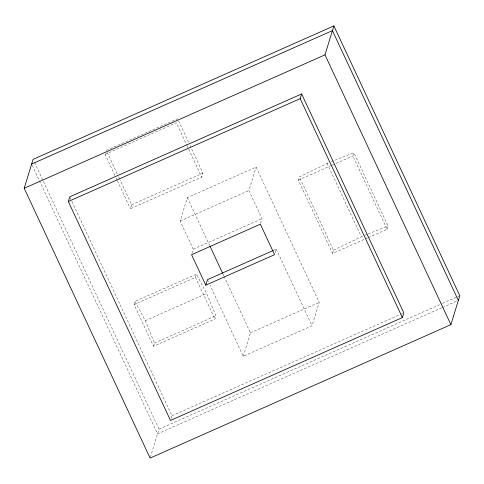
<?xml version="1.0" encoding="UTF-8"?>
<svg xmlns="http://www.w3.org/2000/svg" width="484" height="484" viewBox="0 0 484 484"><rect width="100%" height="100%" fill="white"/><g stroke="black" fill="none" stroke-linecap="round" stroke-linejoin="round"><path stroke-width="0.36" stroke-dasharray="2.42 1.81" d="M114.896 175.438L105.07 154.372L105.476 153.053M189.94 145.273L202.941 173.133L201.719 177.102L130.432 208.725L131.654 204.756L119.923 179.618M134.062 304.593L135.054 301.363L196.45 274.125L206.632 293.492L215.906 315.816L214.914 319.047L153.519 346.284L134.062 304.593L195.457 277.356L196.45 274.125M191.979 253.356L193.261 249.181L180.127 221.043L187.332 197.623L256.121 167.107L319.234 302.349L312.029 325.774L243.246 356.284L210.038 285.137M153.519 346.284L154.511 343.053L145.236 320.729L135.054 301.363M150.33 457.38L159.018 429.151L34.382 162.086M171.112 418.43L171.941 415.744L71.686 200.921M260.555 223.517L262.044 218.671L248.915 190.527L256.121 167.107M243.246 356.284L250.446 332.865L224.267 276.763M275.19 252.648L276.267 249.145L274.204 250.065M367.786 237.838L332.575 253.459L298.356 180.133L299.354 176.902L328.448 162.781M368.475 237.529L387.115 229.259L352.896 155.939L353.889 152.708L333.954 160.603M332.575 253.459L333.567 250.228L299.354 176.902M387.115 229.259L388.108 226.034L353.889 152.708M333.567 250.228L364.047 235.557M106.286 150.403L177.574 118.78L188.669 142.556M105.07 154.372L176.351 122.748L186.818 145.17M131.654 204.756L202.941 173.133M180.127 221.043L248.915 190.527M298.356 180.133L331.498 165.431M332.187 165.129L352.896 155.939M193.261 249.181L262.044 218.671M145.236 320.729L206.632 293.492M154.511 343.053L215.906 315.816M250.446 332.865L319.234 302.349M171.941 415.744L399.669 314.715M400.359 314.406L402.428 313.487M159.018 429.151L441.862 303.674M442.551 303.365L457.041 296.94M457.731 296.632L459.8 295.718M441.795 307.77L157.566 433.864L31.654 164.058M442.485 307.467L457.658 300.733M331.201 161.692L333.264 160.876M364.73 235.284L367.483 234.196M368.167 233.923L388.108 226.034M327.075 163.326L361.294 236.646M276.267 249.145L312.029 325.774M187.133 145.847L188.403 148.564M188.718 149.247L201.719 177.102M187.332 197.623L209.632 245.406M222.991 274.029L223.947 276.08M207.485 279.661L208.761 282.396M195.457 277.356L214.914 319.047M107.242 152.442L117.388 174.179M118.653 176.902L119.602 178.941M116.166 178.154L117.116 180.193M117.43 180.871L130.432 208.725M70.089 197.496L71.366 200.231"/><path stroke-width="0.73" d="M24.2 188.282L33.106 159.345L333.887 25.906L459.8 295.718L450.894 324.655L150.113 458.094L24.2 188.282L324.982 54.849L333.887 25.906M68.323 201.525L69.769 196.813L301.641 93.95L403.807 312.876L402.361 317.589L170.489 420.451L68.323 201.525L300.189 98.657L301.641 93.95M205.785 285.179L191.561 254.705L260.35 224.189L274.573 254.663L205.785 285.179L207.485 279.661L273.521 250.367M31.654 164.058L332.435 30.619L458.348 300.425M324.982 54.849L450.894 324.655M300.189 98.657L402.361 317.589M209.947 246.084L222.67 273.345"/></g></svg>
